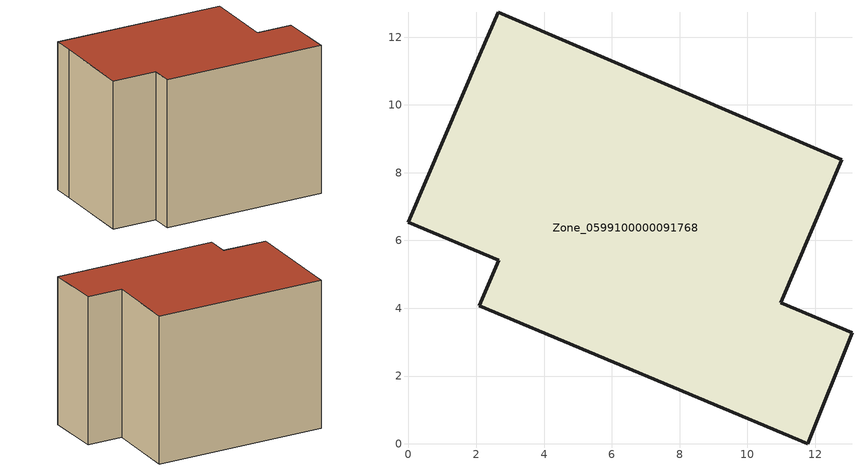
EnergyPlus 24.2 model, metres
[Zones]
Zone_0599100000091768
 floor ground (C_G): 11.77,0 2.09,4.08 2.66,5.41 0,6.54 2.1,11.48 2.65,12.73 12.78,8.39 10.99,4.17 13.09,3.28 z0
 wall outside (C_F): 2.09,4.08 11.77,0 13.09,3.28 10.99,4.17 12.78,8.39 2.65,12.73 2.1,11.48 0,6.54 2.66,5.41 2.09,4.08 z0:9.59
 roof outside (C_R): 2.65,12.73 2.1,11.48 0,6.54 2.66,5.41 2.09,4.08 11.77,0 13.09,3.28 10.99,4.17 12.78,8.39 z9.59
[BUILDING]
Pand.0599100000091768: North Axis=0; Terrain=City; Loads Convergence Tolerance Value=0.04; Temperature Convergence Tolerance Value=0.4; Solar Distribution=FullExterior; Maximum Number of Warmup Days=25; Minimum Number of Warmup Days=1
[Site:Location]
Rotterdam.The.Hague.AP_ZH_NLD Design_Conditions: Latitude=51.96; Longitude=4.45; Time Zone=1; Elevation=-4.5
[SITE:GROUNDTEMPERATURE:BUILDINGSURFACE]
18, 18, 18, 18, 18, 18, 18, 18, 18, 18, 18, 18
[MATERIAL] Thermal Absorptance=0.9; Solar Absorptance=0.7; Visible Absorptance=0.7
Name | Roughness | Thickness | Conductivity | Density | Specific Heat
G.TC.1946 | MediumSmooth | 0.15 | 1 | 540 | 1210
F.TC.1946 | Rough | 0.3 | 0.857143 | 1920 | 840
R.TC.1946 | MediumRough | 0.2 | 0.909091 | 1500 | 1000
[CONSTRUCTION]
C_G: G.TC.1946
C_F: F.TC.1946
C_R: R.TC.1946
[ZONE]
Zone_0599100000091768: Type=1; Multiplier=1; Ceiling Height=Autocalculate; Volume=Autocalculate; Floor Area=autocalculate; Part of Total Floor Area=Yes
[ZONEINFILTRATION:DESIGNFLOWRATE]
Infil_Zone_0599100000091768: Zone or ZoneList or Space or SpaceList=Zone_0599100000091768; Schedule=AlwaysOn; Design Flow Rate Calculation Method=Flow/Area; Flow Rate per Floor Area=0.003; Constant Term Coefficient=1; Temperature Term Coefficient=0; Velocity Term Coefficient=0; Velocity Squared Term Coefficient=0
[HVACTEMPLATE:ZONE:IDEALLOADSAIRSYSTEM]
Zone_0599100000091768: Maximum Heating Supply Air Temperature=50; Minimum Cooling Supply Air Temperature=13; Maximum Heating Supply Air Humidity Ratio=0.0156; Minimum Cooling Supply Air Humidity Ratio=0.0077; Heating Limit=NoLimit; Cooling Limit=NoLimit; Dehumidification Control Type=ConstantSensibleHeatRatio; Cooling Sensible Heat Ratio=0.7; Dehumidification Setpoint=60; Humidification Control Type=None; Humidification Setpoint=30; Outdoor Air Method=None; Outdoor Air Flow Rate per Person=0.00944; Outdoor Air Flow Rate per Zone Floor Area=0; Outdoor Air Flow Rate per Zone=0; Demand Controlled Ventilation Type=None; Outdoor Air Economizer Type=NoEconomizer; Heat Recovery Type=None; Sensible Heat Recovery Effectiveness=0.7; Latent Heat Recovery Effectiveness=0.65
[ZONECONTROL:THERMOSTAT]
ThermostatControl_Zone_0599100000091768: Zone or ZoneList=Zone_0599100000091768; Control Type Schedule=DualSetpointControlType; Control 1=Thermostat_Zone_0599100000091768; Temperature Difference Between Cutout And Setpoint=0
[THERMOSTATSETPOINT:DUALSETPOINT]
Thermostat_Zone_0599100000091768: Heating Setpoint Temperature Schedule=HeatingSetpoint_Zone_0599100000091768; Cooling Setpoint Temperature Schedule=CoolingSetpoint_Zone_0599100000091768
[SCHEDULE:COMPACT]
HeatingSetpoint_Zone_0599100000091768: Through: 12/31, For: AllDays, Until: 24:00, 21
CoolingSetpoint_Zone_0599100000091768: Through: 12/31, For: AllDays, Until: 24:00, 24
DualSetpointControlType: Through: 12/31, For: AllDays, Until: 24:00, 4
AlwaysOn: Through: 12/31, For: AllDays, Until: 24:00, 1
